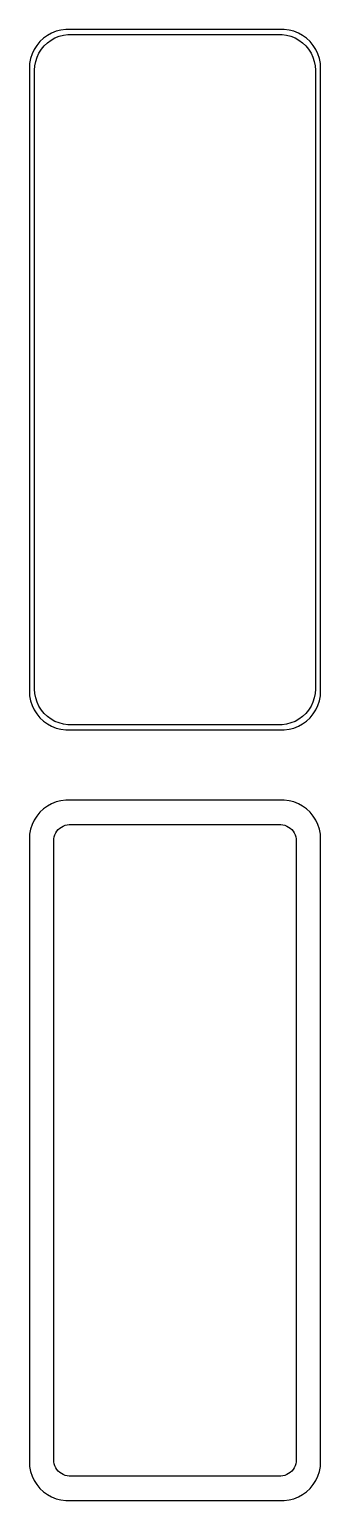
# Model space of a CAD drawing. Header units: metres. Extents: x -19 to 19, y 153 to 342.
import ezdxf

# ---------------------------------------------------------------- set-up
doc = ezdxf.new("R2010")
doc.units = ezdxf.units.M

msp = doc.modelspace()

# ---------------------------------------------------------------- linework, layer by layer
for p, q in [((-17.3948, 340.423), (-17.7951, 339.939)), ((-16.9371, 340.853), (-17.3948, 340.423)), ((-16.4291, 341.222), (-16.9371, 340.853)), ((-16.8375, 339.884), (-16.4184, 340.278)), ((-15.8789, 341.524), (-16.4291, 341.222)), ((-16.4184, 340.278), (-15.9532, 340.616)), ((-15.9532, 340.616), (-15.4494, 340.893)), ((-15.2951, 341.755), (-15.8789, 341.524)), ((-15.4494, 340.893), (-14.9148, 341.104)), ((-14.6869, 341.911), (-15.2951, 341.755)), ((-14.9148, 341.104), (-14.3579, 341.247)), ((-14.0639, 341.99), (-14.6869, 341.911)), ((-14.3579, 341.247), (-13.7875, 341.319)), ((14.0639, 341.99), (-14.0639, 341.99)), ((-13.7875, 341.319), (13.7875, 341.319)), ((13.7875, 341.319), (14.3579, 341.247)), ((14.6869, 341.911), (14.0639, 341.99)), ((14.3579, 341.247), (14.9148, 341.104)), ((15.2951, 341.755), (14.6869, 341.911)), ((14.9148, 341.104), (15.4494, 340.893)), ((15.8789, 341.524), (15.2951, 341.755)), ((15.4494, 340.893), (15.9532, 340.616)), ((16.4291, 341.222), (15.8789, 341.524)), ((15.9532, 340.616), (16.4184, 340.278)), ((16.4184, 340.278), (16.8375, 339.884)), ((16.9371, 340.853), (16.4291, 341.222)), ((17.3948, 340.423), (16.9371, 340.853)), ((17.7951, 339.939), (17.3948, 340.423)), ((-18.3989, 338.841), (-18.5929, 338.243)), ((-18.1315, 339.409), (-18.3989, 338.841)), ((-17.7951, 339.939), (-18.1315, 339.409)), ((-17.9346, 337.889), (-17.7569, 338.435)), ((-17.7569, 338.435), (-17.5121, 338.956)), ((-17.5121, 338.956), (-17.204, 339.441)), ((-17.204, 339.441), (-16.8375, 339.884)), ((16.8375, 339.884), (17.204, 339.441)), ((17.204, 339.441), (17.5121, 338.956)), ((17.5121, 338.956), (17.7569, 338.435)), ((17.7569, 338.435), (17.9346, 337.889)), ((18.1315, 339.409), (17.7951, 339.939)), ((18.3989, 338.841), (18.1315, 339.409)), ((18.5929, 338.243), (18.3989, 338.841)), ((-18.7106, 337.627), (-18.75, 337)), ((-18.75, 337), (-18.75, 257)), ((-18.5929, 338.243), (-18.7106, 337.627)), ((-18.0784, 336.75), (-18.0423, 337.324)), ((-18.0784, 257.25), (-18.0784, 336.75)), ((-18.0423, 337.324), (-17.9346, 337.889)), ((17.9346, 337.889), (18.0423, 337.324)), ((18.0423, 337.324), (18.0784, 336.75)), ((18.0784, 336.75), (18.0784, 257.25)), ((18.7106, 337.627), (18.5929, 338.243)), ((18.75, 337), (18.7106, 337.627)), ((18.75, 257), (18.75, 337)), ((-18.0423, 256.676), (-18.0784, 257.25)), ((18.0784, 257.25), (18.0423, 256.676)), ((-18.75, 257), (-18.7106, 256.373)), ((-18.7106, 256.373), (-18.5929, 255.757)), ((-18.5929, 255.757), (-18.3989, 255.159)), ((-18.3989, 255.159), (-18.1315, 254.591)), ((-17.9346, 256.111), (-18.0423, 256.676)), ((-17.7569, 255.565), (-17.9346, 256.111)), ((-17.5121, 255.044), (-17.7569, 255.565)), ((17.7569, 255.565), (17.5121, 255.044)), ((17.9346, 256.111), (17.7569, 255.565)), ((18.0423, 256.676), (17.9346, 256.111)), ((18.1315, 254.591), (18.3989, 255.159)), ((18.3989, 255.159), (18.5929, 255.757)), ((18.5929, 255.757), (18.7106, 256.373)), ((18.7106, 256.373), (18.75, 257)), ((-18.1315, 254.591), (-17.7951, 254.061)), ((-17.7951, 254.061), (-17.3948, 253.577)), ((-17.204, 254.559), (-17.5121, 255.044)), ((-17.3948, 253.577), (-16.9371, 253.147)), ((-16.8375, 254.116), (-17.204, 254.559)), ((-16.4184, 253.722), (-16.8375, 254.116)), ((-15.9532, 253.384), (-16.4184, 253.722)), ((-15.4494, 253.107), (-15.9532, 253.384)), ((15.9532, 253.384), (15.4494, 253.107)), ((16.4184, 253.722), (15.9532, 253.384)), ((16.8375, 254.116), (16.4184, 253.722)), ((17.204, 254.559), (16.8375, 254.116)), ((16.9371, 253.147), (17.3948, 253.577)), ((17.5121, 255.044), (17.204, 254.559)), ((17.3948, 253.577), (17.7951, 254.061)), ((17.7951, 254.061), (18.1315, 254.591)), ((-16.9371, 253.147), (-16.4291, 252.778)), ((-16.4291, 252.778), (-15.8789, 252.476)), ((-15.8789, 252.476), (-15.2951, 252.245)), ((-14.9148, 252.896), (-15.4494, 253.107)), ((-15.2951, 252.245), (-14.6869, 252.089)), ((-14.3579, 252.753), (-14.9148, 252.896)), ((-14.6869, 252.089), (-14.0639, 252.01)), ((-13.7875, 252.681), (-14.3579, 252.753)), ((-14.0639, 252.01), (14.0639, 252.01)), ((13.7875, 252.681), (-13.7875, 252.681)), ((14.3579, 252.753), (13.7875, 252.681)), ((14.0639, 252.01), (14.6869, 252.089)), ((14.9148, 252.896), (14.3579, 252.753)), ((14.6869, 252.089), (15.2951, 252.245)), ((15.4494, 253.107), (14.9148, 252.896)), ((15.2951, 252.245), (15.8789, 252.476)), ((15.8789, 252.476), (16.4291, 252.778)), ((16.4291, 252.778), (16.9371, 253.147)), ((-16.4291, 242.222), (-16.9371, 241.853)), ((-15.8789, 242.524), (-16.4291, 242.222)), ((-15.2951, 242.755), (-15.8789, 242.524)), ((-14.6869, 242.911), (-15.2951, 242.755)), ((-14.0639, 242.99), (-14.6869, 242.911)), ((14.0639, 242.99), (-14.0639, 242.99)), ((14.6869, 242.911), (14.0639, 242.99)), ((15.2951, 242.755), (14.6869, 242.911)), ((15.8789, 242.524), (15.2951, 242.755)), ((16.4291, 242.222), (15.8789, 242.524)), ((16.9371, 241.853), (16.4291, 242.222)), ((-18.1315, 240.409), (-18.3989, 239.841)), ((-17.7951, 240.939), (-18.1315, 240.409)), ((-17.3948, 241.423), (-17.7951, 240.939)), ((-16.9371, 241.853), (-17.3948, 241.423)), ((17.3948, 241.423), (16.9371, 241.853)), ((17.7951, 240.939), (17.3948, 241.423)), ((18.1315, 240.409), (17.7951, 240.939)), ((18.3989, 239.841), (18.1315, 240.409)), ((-18.7106, 238.627), (-18.75, 238)), ((-18.5929, 239.243), (-18.7106, 238.627)), ((-18.3989, 239.841), (-18.5929, 239.243)), ((-15.593, 238.014), (-15.5434, 238.275)), ((-15.5434, 238.275), (-15.4615, 238.527)), ((-15.4615, 238.527), (-15.3487, 238.766)), ((-15.3487, 238.766), (-15.2067, 238.99)), ((-15.2067, 238.99), (-15.0378, 239.194)), ((-15.0378, 239.194), (-14.8447, 239.375)), ((-14.8447, 239.375), (-14.6304, 239.531)), ((-14.6304, 239.531), (-14.3982, 239.659)), ((-14.3982, 239.659), (-14.1519, 239.756)), ((-14.1519, 239.756), (-13.8953, 239.822)), ((-13.8953, 239.822), (-13.6325, 239.855)), ((-13.6325, 239.855), (13.6325, 239.855)), ((13.6325, 239.855), (13.8953, 239.822)), ((13.8953, 239.822), (14.1519, 239.756)), ((14.1519, 239.756), (14.3982, 239.659)), ((14.3982, 239.659), (14.6304, 239.531)), ((14.6304, 239.531), (14.8447, 239.375)), ((14.8447, 239.375), (15.0378, 239.194)), ((15.0378, 239.194), (15.2067, 238.99)), ((15.2067, 238.99), (15.3487, 238.766)), ((15.3487, 238.766), (15.4615, 238.527)), ((15.4615, 238.527), (15.5434, 238.275)), ((15.5434, 238.275), (15.593, 238.014)), ((18.5929, 239.243), (18.3989, 239.841)), ((18.7106, 238.627), (18.5929, 239.243)), ((18.75, 238), (18.7106, 238.627)), ((-18.75, 238), (-18.75, 158)), ((-15.6096, 237.75), (-15.593, 238.014)), ((-15.6096, 158.25), (-15.6096, 237.75)), ((15.593, 238.014), (15.6096, 237.75)), ((15.6096, 237.75), (15.6096, 158.25)), ((18.75, 158), (18.75, 238)), ((-18.75, 158), (-18.7106, 157.373)), ((-18.7106, 157.373), (-18.5929, 156.757)), ((-15.593, 157.986), (-15.6096, 158.25)), ((-15.5434, 157.725), (-15.593, 157.986)), ((-15.4615, 157.473), (-15.5434, 157.725)), ((-15.3487, 157.234), (-15.4615, 157.473)), ((-15.2067, 157.01), (-15.3487, 157.234)), ((-15.0378, 156.806), (-15.2067, 157.01)), ((15.2067, 157.01), (15.0378, 156.806)), ((15.3487, 157.234), (15.2067, 157.01)), ((15.4615, 157.473), (15.3487, 157.234)), ((15.5434, 157.725), (15.4615, 157.473)), ((15.593, 157.986), (15.5434, 157.725)), ((15.6096, 158.25), (15.593, 157.986)), ((18.5929, 156.757), (18.7106, 157.373)), ((18.7106, 157.373), (18.75, 158)), ((-18.5929, 156.757), (-18.3989, 156.159)), ((-18.3989, 156.159), (-18.1315, 155.591)), ((-18.1315, 155.591), (-17.7951, 155.061)), ((-17.7951, 155.061), (-17.3948, 154.577)), ((-14.8447, 156.625), (-15.0378, 156.806)), ((-14.6304, 156.469), (-14.8447, 156.625)), ((-14.3982, 156.341), (-14.6304, 156.469)), ((-14.1519, 156.244), (-14.3982, 156.341)), ((-13.8953, 156.178), (-14.1519, 156.244)), ((-13.6325, 156.145), (-13.8953, 156.178)), ((13.6325, 156.145), (-13.6325, 156.145)), ((13.8953, 156.178), (13.6325, 156.145)), ((14.1519, 156.244), (13.8953, 156.178)), ((14.3982, 156.341), (14.1519, 156.244)), ((14.6304, 156.469), (14.3982, 156.341)), ((14.8447, 156.625), (14.6304, 156.469)), ((15.0378, 156.806), (14.8447, 156.625)), ((17.3948, 154.577), (17.7951, 155.061)), ((17.7951, 155.061), (18.1315, 155.591)), ((18.1315, 155.591), (18.3989, 156.159)), ((18.3989, 156.159), (18.5929, 156.757)), ((-17.3948, 154.577), (-16.9371, 154.147)), ((-16.9371, 154.147), (-16.4291, 153.778)), ((-16.4291, 153.778), (-15.8789, 153.476)), ((-15.8789, 153.476), (-15.2951, 153.245)), ((-15.2951, 153.245), (-14.6869, 153.089)), ((-14.6869, 153.089), (-14.0639, 153.01)), ((14.0639, 153.01), (14.6869, 153.089)), ((14.6869, 153.089), (15.2951, 153.245)), ((15.2951, 153.245), (15.8789, 153.476)), ((15.8789, 153.476), (16.4291, 153.778)), ((16.4291, 153.778), (16.9371, 154.147)), ((16.9371, 154.147), (17.3948, 154.577)), ((-14.0639, 153.01), (14.0639, 153.01))]:
    msp.add_line(p, q)

doc.saveas('drawing.dxf')
